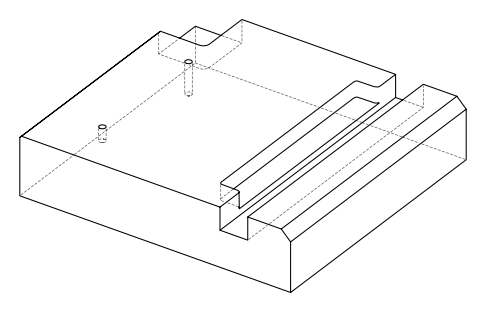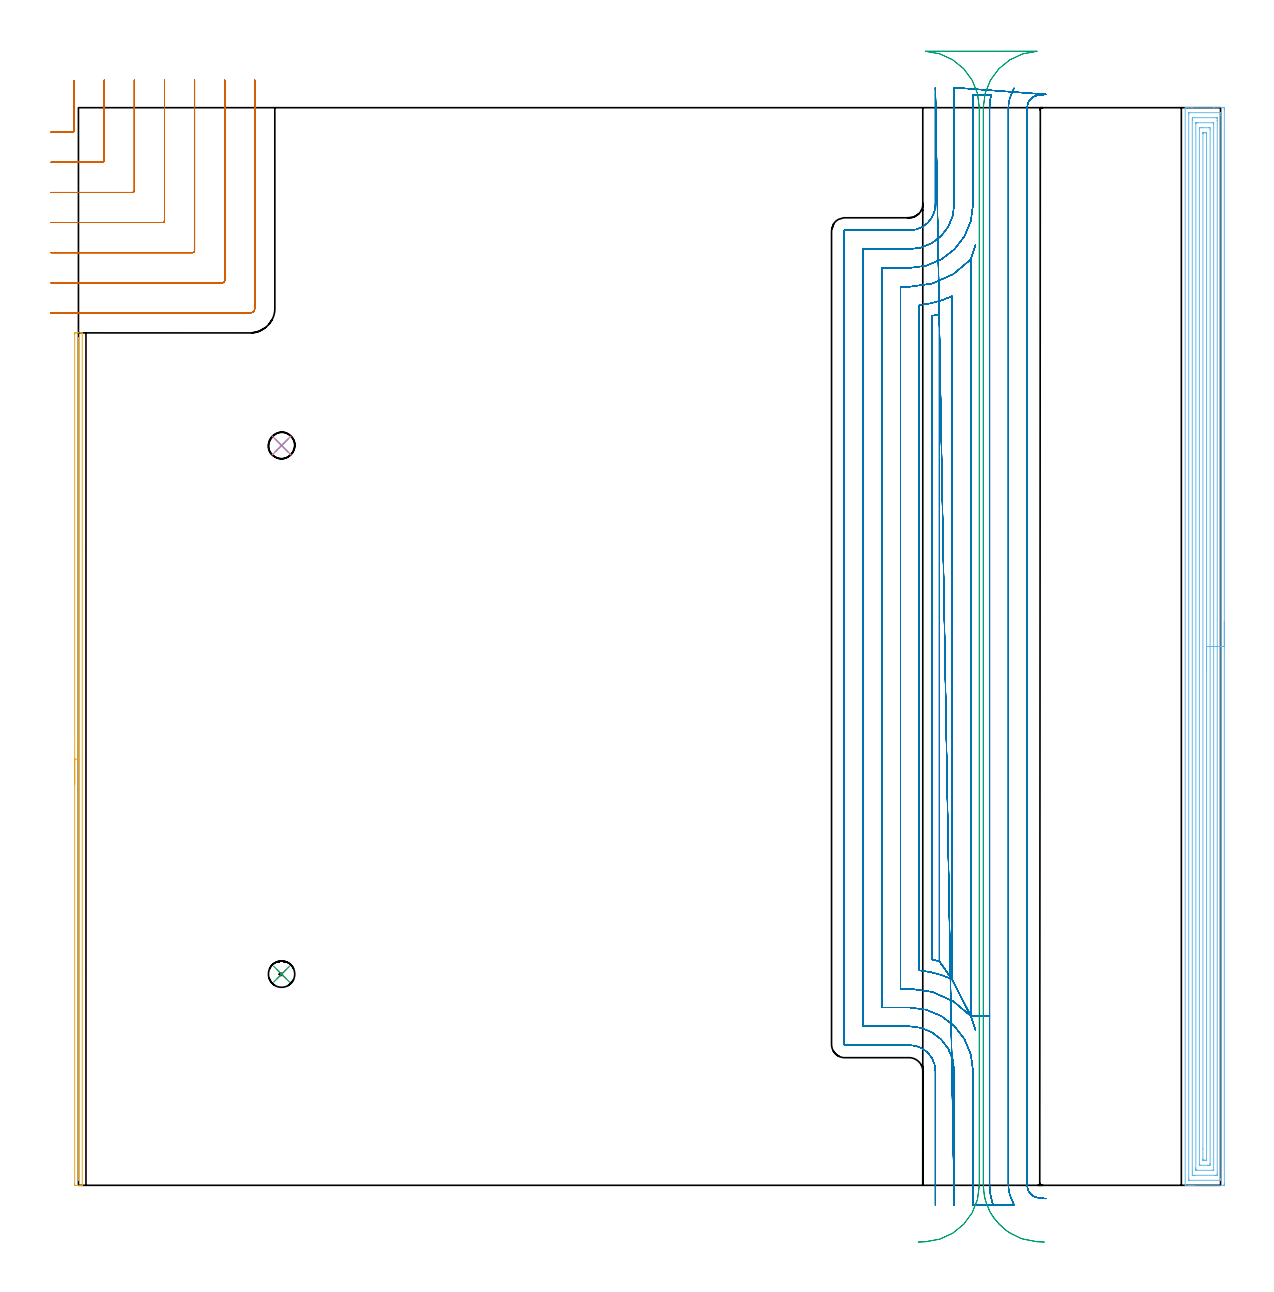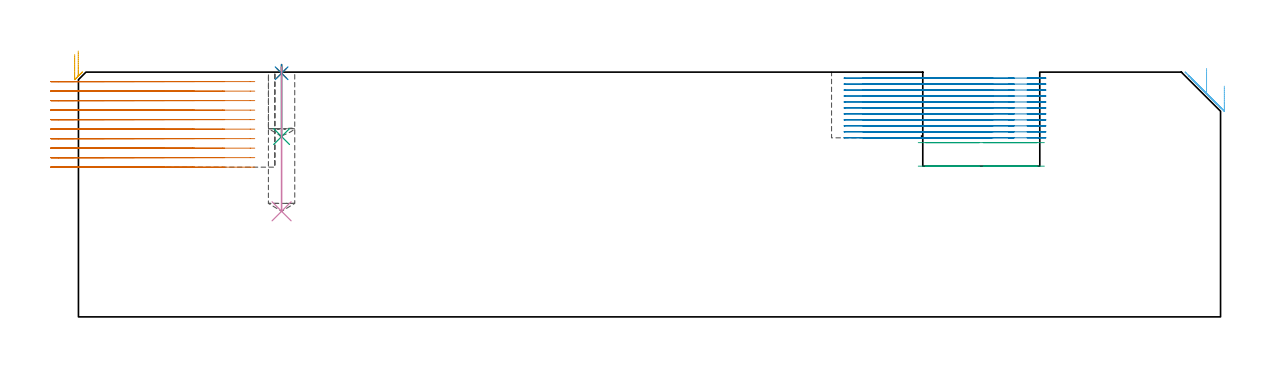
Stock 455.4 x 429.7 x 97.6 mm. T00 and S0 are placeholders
(PLAN: 9 operations, 5 tool changes, 163.5 min)
(1 SPOT_DRILL | STEP1POCKET | NXT0321_9005460120000 | 0.03 min | 0 mm3)
(2 SPOT_DRILL_1 | STEP1POCKET_1 | NXT0321_9005460120000 | 0.03 min | 2 mm3)
(3 DRILL_BLIND_HOLE_INTO_CENTER | STEP1POCKET | UGT0301_500 | 0.11 min | 2032 mm3)
(4 DRILL_BLIND_HOLE_INTO_CENTER_1 | STEP1POCKET_1 | UGT0301_500 | 0.23 min | 4592 mm3)
(5 AREA_MILL | FG_CHAMFER_SURFACE | UGT0205_001 | 5.58 min | 1540 mm3)
(6 AREA_MILL_1 | FG_CHAMFER_SURFACE_1 | UGT0205_001 | 20.89 min | 52287 mm3)
(7 MILL_CORNER_NOTCH_RECTANGULAR | CORNER_NOTCH_RECTANGULAR | NXT0201_012 | Follow Part, ap 4, ae 75% | 16.03 min | 265737 mm3)
(8 MILL_OPEN_POCKET | POCKET_OPEN | NXT0201_013 | Follow Part, ap 2.5, ae 75% | 116.15 min | 844120 mm3)
(9 MILL_RECTANGULAR_SLOT | SLOT_RECTANGULAR | UGT0201_009 | Follow Part, ap 11.25, ae 75% | 4.5 min | 226413 mm3)
(TOOL NXT0321_9005460120000 | NC Spot Drill, 142deg, 12mm, Carbide, Uncoated | D12 PA142 FL30 Z2)
(TOOL UGT0301_500 | Carbide Drill 10.5 mm | D10.5 PA118 FL87 Z2)
(TOOL UGT0205_001 | Chamfer Mill 20 x 3 x 45 deg. | D20 FL50 Z2)
(TOOL NXT0201_012 | ENDMILL 16mm [2P460-1600-NA 1630] | D16 FL38 Z6)
(TOOL NXT0201_013 | ENDMILL 10mm | D10 FL30 Z4)
(TOOL UGT0201_009 | End Mill 45 mm | D45 FL63 Z6)
(OP 1 SPOT_DRILL)
G17 G21 G94 G90
T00 M6
G54
G17 G0 G90 X81. Y84.2 S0 M3
G43 Z107.6 H0
G94 G81 G98 Z97.148 F250. R100.6
G80
M5
M2
(OP 2 SPOT_DRILL_1)
G17 G21 G94 G90
T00 M6
G54
G17 G0 G90 X81. Y295. S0 M3
G43 Z107.6 H0
G94 G81 G98 Z97.148 F250. R100.6
G80
M5
M2
(OP 3 DRILL_BLIND_HOLE_INTO_CENTER)
G17 G21 G94 G90
T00 M6
G54
G17 G0 G90 X81. Y84.2 S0 M3
G43 Z107.6 H0
G94 G81 G98 Z71.9 F250. R99.6
G80
M5
M2
(OP 4 DRILL_BLIND_HOLE_INTO_CENTER_1)
G17 G21 G94 G90
T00 M6
G54
G17 G0 G90 X81. Y295. S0 M3
G43 Z107.6 H0
G94 G81 G98 Z42.1 F250. R99.6
G80
M5
M2
(OP 5 AREA_MILL)
G17 G21 G94 G90
T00 M6
G54
G17 G0 G90 X-1.5 Y159.95 S1061 M3
G43 Z107.6 H0
Z104.6
G94 G1 Y159.988 Z103.728 F250.
Y160.102 Z102.864
Y160.291 Z102.012
Y160.553 Z101.18
Y160.887 Z100.374
Y161.29 Z99.6
Y161.759 Z98.864
Y162.29 Z98.172
Y162.879 Z97.529
Y163.522 Z96.94
Y164.214 Z96.408
Y164.95 Z95.94
Y165.724 Z95.537
Y166.53 Z95.203
Y167.362 Z94.941
Y168.214 Z94.752
Y169.078 Z94.638
Y169.95 Z94.6
Y339.279
X-1.499 Y339.423 Z94.601
X-1.491 Y339.898 Z94.605
X-1.24 Y339.9 Z94.857
X-0.893 Z95.204
X-0.348 Z95.748
X0. Z96.095
X0.696 Z96.795
X1.027 Z97.126
X1.44 Y339.893 Z97.531
X1.497 Y339.89 Z97.588
X1.5 Y339.726 Z97.6
Y0.174
X1.497 Y0.01 Z97.588
X1.44 Y0.007 Z97.531
X1.027 Y0. Z97.126
X0.696 Z96.795
X0. Z96.095
X-1.24 Z94.857
X-1.491 Y0.002 Z94.605
X-1.5 Y0.478 Z94.6
Y169.95
X-0.086 Z96.014
X-0.085 Y337.577 Z96.015
X-0.084 Y337.664 Z96.016
X-0.079 Y337.834 Z96.021
X-0.071 Y337.891 Z96.029
X-0.05 Y337.894 Z96.05
X0. Y337.897 Z96.1
X0.058 Z96.158
X0.074 Y337.895 Z96.174
X0.078 Y337.892 Z96.178
X0.08 Y337.863 Z96.18
X0.084 Y337.749 Z96.184
X0.085 Y337.578 Z96.185
X0.086 Y337.492 Z96.186
X0.085 Y2.323 Z96.185
X0.083 Y2.236 Z96.183
X0.079 Y2.066 Z96.179
X0.07 Y2.009 Z96.17
X0.05 Y2.006 Z96.15
X0. Y2.003 Z96.1
X-0.058 Z96.042
X-0.074 Y2.005 Z96.026
X-0.078 Y2.008 Z96.022
X-0.08 Y2.037 Z96.02
X-0.084 Y2.151 Z96.016
X-0.086 Y2.494 Z96.014
Y169.95
Y170.822 Z96.052
Y171.687 Z96.166
Y172.538 Z96.355
Y173.37 Z96.617
Y174.176 Z96.951
Y174.95 Z97.354
Y175.686 Z97.823
Y176.378 Z98.354
Y177.021 Z98.943
Y177.61 Z99.586
Y178.142 Z100.278
Y178.61 Z101.014
Y179.013 Z101.788
Y179.347 Z102.594
Y179.609 Z103.426
Y179.798 Z104.278
Y179.912 Z105.143
Y179.95 Z106.014
G0 Z107.6
M5
M2
(OP 6 AREA_MILL_1)
G17 G21 G94 G90
T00 M6
G54
G17 G0 G90 X456.9 Y224.85 S1061 M3
G43 Z107.6 H0
Z92.
G94 G1 Y224.812 Z91.128 F250.
Y224.698 Z90.264
Y224.509 Z89.412
Y224.247 Z88.58
Y223.913 Z87.774
Y223.51 Z87.
Y223.041 Z86.264
Y222.51 Z85.572
Y221.921 Z84.929
Y221.278 Z84.34
Y220.586 Z83.808
Y219.85 Z83.34
Y219.076 Z82.937
Y218.27 Z82.603
Y217.438 Z82.341
Y216.586 Z82.152
Y215.722 Z82.038
Y214.85 Z82.
Y0.609
X456.898 Y0.242 Z82.001
X456.893 Y0.01 Z82.005
X456.538 Y0. Z82.359
X444.884 Z94.011
X444.287 Z94.607
X443.73 Z95.167
X443.412 Z95.484
X442.855 Z96.041
X442.537 Z96.358
X441.563 Z97.336
X441.431 Y0.001 Z97.461
X441.362 Y0.003 Z97.529
X441.302 Y0.01 Z97.588
X441.3 Y0.162 Z97.6
Y429.538
X441.302 Y429.69 Z97.588
X441.43 Y429.698 Z97.462
X441.563 Y429.7 Z97.336
X441.901 Z96.998
X442.537 Z96.358
X443.73 Z95.167
X444.287 Z94.607
X452.759 Z86.138
X455.942 Z82.956
X456.538 Y429.696 Z82.359
X456.893 Y429.69 Z82.005
X456.897 Y429.458 Z82.001
X456.9 Y429.091 Z82.
Y428.722
Y214.85
X455.486 Z83.414
X455.485 Y2.575 Z83.415
X455.483 Y2.394 Z83.417
X455.479 Y2.04 Z83.421
X455.47 Y2.01 Z83.43
X455.405 Y2.006 Z83.495
X455.303 Y2.002 Z83.597
X455.174 Y2. Z83.726
X442.922 Y2.001 Z95.978
X442.769 Y2.005 Z96.131
X442.741 Y2.009 Z96.159
X442.721 Y2.015 Z96.179
X442.72 Y2.048 Z96.18
X442.716 Y2.212 Z96.184
X442.715 Y2.394 Z96.185
X442.714 Y3.106 Z96.186
X442.715 Y427.124 Z96.185
X442.717 Y427.306 Z96.183
X442.721 Y427.66 Z96.179
X442.73 Y427.69 Z96.17
X442.795 Y427.694 Z96.105
X442.897 Y427.698 Z96.003
X443.026 Y427.7 Z95.874
X455.278 Y427.699 Z83.622
X455.431 Y427.695 Z83.469
X455.459 Y427.691 Z83.441
X455.479 Y427.685 Z83.421
X455.48 Y427.652 Z83.42
X455.484 Y427.488 Z83.416
X455.485 Y427.306 Z83.415
X455.486 Y426.594 Z83.414
Y214.85
X454.072 Z84.828
X454.071 Y4.91 Z84.829
X454.066 Y4.179 Z84.834
X454.065 Y4.024 Z84.835
X453.913 Y4.01 Z84.987
X453.212 Y4.001 Z85.688
X445.162 Y4. Z93.738
X444.459 Y4.004 Z94.441
X444.287 Y4.01 Z94.613
X444.135 Y4.027 Z94.765
X444.132 Y4.179 Z94.768
X444.13 Y4.34 Z94.77
X444.129 Y5.072 Z94.771
X444.128 Y5.234 Z94.772
X444.129 Y424.789 Z94.771
X444.134 Y425.521 Z94.766
X444.135 Y425.675 Z94.765
X444.287 Y425.69 Z94.613
X444.988 Y425.699 Z93.912
X453.038 Y425.7 Z85.862
X453.741 Y425.696 Z85.159
X453.913 Y425.69 Z84.987
X454.065 Y425.673 Z84.835
X454.068 Y425.521 Z84.832
X454.07 Y425.36 Z84.83
X454.071 Y424.628 Z84.829
X454.072 Y424.466 Z84.828
Y214.85
X452.657 Z86.243
Y6.353
X452.655 Y6.184 Z86.245
X452.652 Y6.05 Z86.248
X452.651 Y6.015 Z86.249
X452.634 Y6.01 Z86.266
X452.583 Y6.007 Z86.317
X452.163 Y6. Z86.737
X452.128 Z86.772
X446.002 Y6.001 Z92.898
X445.623 Y6.01 Z93.277
X445.549 Y6.023 Z93.351
X445.546 Y6.076 Z93.354
X445.545 Y6.133 Z93.355
X445.543 Y6.469 Z93.357
Y6.857
Y423.347
X445.545 Y423.515 Z93.355
X445.548 Y423.649 Z93.352
X445.549 Y423.685 Z93.351
X445.566 Y423.69 Z93.334
X445.617 Y423.693 Z93.283
X446.037 Y423.7 Z92.863
X446.072 Z92.828
X452.198 Z86.702
X452.577 Y423.69 Z86.323
X452.651 Y423.676 Z86.249
X452.654 Y423.624 Z86.246
X452.655 Y423.567 Z86.245
X452.657 Y423.231 Z86.243
Y422.843
Y214.85
X451.243 Z87.657
Y8.643
X451.239 Y8.219 Z87.661
X451.236 Y8.017 Z87.664
X451.035 Y8.007 Z87.865
X450.413 Y8.001 Z88.487
X450.167 Y8. Z88.733
X447.54 Y8.002 Z91.36
X447.066 Y8.01 Z91.834
X446.964 Y8.025 Z91.936
X446.957 Y8.643 Z91.943
Y421.057
X446.961 Y421.481 Z91.939
X446.964 Y421.683 Z91.936
X447.165 Y421.693 Z91.735
X447.787 Y421.699 Z91.113
X448.033 Y421.7 Z90.867
X450.659 Y421.698 Z88.241
X451.134 Y421.69 Z87.766
X451.236 Y421.675 Z87.664
X451.243 Y421.057 Z87.657
Y214.85
X449.829 Z89.071
X449.828 Y10.428 Z89.072
X449.826 Y10.134 Z89.074
X449.822 Y10.033 Z89.078
X449.82 Y10.01 Z89.08
X449.799 Y10.007 Z89.101
X449.747 Y10.004 Z89.153
X449.538 Y10.001 Z89.362
X449.082 Y10. Z89.818
X448.662 Y10.001 Z90.238
X448.523 Y10.003 Z90.377
X448.411 Y10.007 Z90.489
X448.382 Y10.01 Z90.518
X448.378 Y10.047 Z90.522
X448.375 Y10.131 Z90.525
X448.372 Y10.428 Z90.528
X448.371 Y14.503 Z90.529
X448.372 Y419.272 Z90.528
X448.374 Y419.566 Z90.526
X448.378 Y419.667 Z90.522
X448.38 Y419.69 Z90.52
X448.401 Y419.693 Z90.499
X448.453 Y419.696 Z90.447
X448.662 Y419.699 Z90.238
X449.118 Y419.7 Z89.782
X449.538 Y419.699 Z89.362
X449.677 Y419.697 Z89.223
X449.789 Y419.693 Z89.111
X449.818 Y419.69 Z89.082
X449.822 Y419.653 Z89.078
X449.825 Y419.569 Z89.075
X449.828 Y419.272 Z89.072
X449.829 Y415.199 Z89.071
Y214.85
Y213.978 Z89.109
Y213.113 Z89.223
Y212.262 Z89.412
Y211.43 Z89.674
Y210.624 Z90.008
Y209.85 Z90.411
Y209.114 Z90.88
Y208.422 Z91.411
Y207.779 Z92.
Y207.19 Z92.643
Y206.658 Z93.335
Y206.19 Z94.071
Y205.787 Z94.845
Y205.453 Z95.651
Y205.191 Z96.483
Y205.002 Z97.335
Y204.888 Z98.2
Y204.85 Z99.071
G0 Z107.6
M5
M2
(OP 7 MILL_CORNER_NOTCH_RECTANGULAR)
G17 G21 G94 G90
T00 M6
G54
G17 G0 G90 X-11. Y419.9 S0 M3
G43 Z107.6 H1
Z93.81
G94 G1 X-8. F250.
X-2.494 F500.
G3 X-1.7 Y420.694 R0.8
G1 Y437.517
Y440.517 F250.
G0 Z107.6
X-11. Y407.9
Z93.81
G1 X-8.
X9.506 F500.
G3 X10.3 Y408.694 R0.8
G1 Y437.7
Y440.7 F250.
G0 Z107.6
X-11. Y395.9
Z93.81
G1 X-8.
X21.505 F500.
G3 X22.3 Y396.695 R0.8
G1 Y437.7
Y440.7 F250.
G0 Z107.6
X-11. Y383.9
Z93.81
G1 X-8.
X33.505 F500.
G3 X34.3 Y384.695 R0.8
G1 Y437.7
Y440.7 F250.
G0 Z107.6
X-11. Y371.9
Z93.81
G1 X-8.
X45.505 F500.
G3 X46.3 Y372.695 R0.8
G1 Y437.7
Y440.7 F250.
G0 Z107.6
X-11. Y359.9
Z93.81
G1 X-8.
X57.505 F500.
G3 X58.3 Y360.695 R0.8
G1 Y437.7
Y440.7 F250.
G0 Z107.6
X-11. Y347.9
Z93.81
G1 X-8.
X68.5 F500.
G3 X70.3 Y349.7 R1.8
G1 Y437.7
Y440.7 F250.
G0 Z107.6
X-11. Y419.9
Z90.02
G1 X-8.
X-2.494 F500.
G3 X-1.7 Y420.694 R0.8
G1 Y437.517
Y440.517 F250.
G0 Z107.6
X-11. Y407.9
Z90.02
G1 X-8.
X9.506 F500.
G3 X10.3 Y408.694 R0.8
G1 Y437.7
Y440.7 F250.
G0 Z107.6
X-11. Y395.9
Z90.02
G1 X-8.
X21.505 F500.
G3 X22.3 Y396.695 R0.8
G1 Y437.7
Y440.7 F250.
G0 Z107.6
X-11. Y383.9
Z90.02
G1 X-8.
X33.505 F500.
G3 X34.3 Y384.695 R0.8
G1 Y437.7
Y440.7 F250.
G0 Z107.6
X-11. Y371.9
Z90.02
G1 X-8.
X45.505 F500.
G3 X46.3 Y372.695 R0.8
G1 Y437.7
Y440.7 F250.
G0 Z107.6
X-11. Y359.9
Z90.02
G1 X-8.
X57.505 F500.
G3 X58.3 Y360.695 R0.8
G1 Y437.7
Y440.7 F250.
G0 Z107.6
X-11. Y347.9
Z90.02
G1 X-8.
X68.5 F500.
G3 X70.3 Y349.7 R1.8
G1 Y437.7
Y440.7 F250.
G0 Z107.6
X-11. Y419.9
Z86.23
G1 X-8.
X-2.494 F500.
G3 X-1.7 Y420.694 R0.8
G1 Y437.517
Y440.517 F250.
G0 Z107.6
X-11. Y407.9
Z86.23
G1 X-8.
X9.506 F500.
G3 X10.3 Y408.694 R0.8
G1 Y437.7
Y440.7 F250.
G0 Z107.6
X-11. Y395.9
Z86.23
G1 X-8.
X21.505 F500.
G3 X22.3 Y396.695 R0.8
G1 Y437.7
Y440.7 F250.
G0 Z107.6
X-11. Y383.9
Z86.23
G1 X-8.
X33.505 F500.
G3 X34.3 Y384.695 R0.8
G1 Y437.7
Y440.7 F250.
G0 Z107.6
X-11. Y371.9
Z86.23
G1 X-8.
X45.505 F500.
G3 X46.3 Y372.695 R0.8
G1 Y437.7
Y440.7 F250.
G0 Z107.6
X-11. Y359.9
Z86.23
G1 X-8.
X57.505 F500.
G3 X58.3 Y360.695 R0.8
G1 Y437.7
Y440.7 F250.
G0 Z107.6
X-11. Y347.9
Z86.23
G1 X-8.
X68.5 F500.
G3 X70.3 Y349.7 R1.8
G1 Y437.7
Y440.7 F250.
G0 Z107.6
X-11. Y419.9
Z82.44
G1 X-8.
X-2.494 F500.
G3 X-1.7 Y420.694 R0.8
G1 Y437.517
Y440.517 F250.
G0 Z107.6
X-11. Y407.9
Z82.44
G1 X-8.
X9.506 F500.
G3 X10.3 Y408.694 R0.8
G1 Y437.7
Y440.7 F250.
G0 Z107.6
X-11. Y395.9
Z82.44
G1 X-8.
X21.505 F500.
G3 X22.3 Y396.695 R0.8
G1 Y437.7
Y440.7 F250.
G0 Z107.6
X-11. Y383.9
Z82.44
G1 X-8.
X33.505 F500.
G3 X34.3 Y384.695 R0.8
G1 Y437.7
Y440.7 F250.
G0 Z107.6
X-11. Y371.9
Z82.44
G1 X-8.
X45.505 F500.
G3 X46.3 Y372.695 R0.8
G1 Y437.7
Y440.7 F250.
G0 Z107.6
X-11. Y359.9
Z82.44
G1 X-8.
X57.505 F500.
G3 X58.3 Y360.695 R0.8
G1 Y437.7
Y440.7 F250.
G0 Z107.6
X-11. Y347.9
Z82.44
G1 X-8.
X68.5 F500.
G3 X70.3 Y349.7 R1.8
G1 Y437.7
Y440.7 F250.
G0 Z107.6
X-11. Y419.9
Z78.65
G1 X-8.
X-2.494 F500.
G3 X-1.7 Y420.694 R0.8
G1 Y437.517
Y440.517 F250.
G0 Z107.6
X-11. Y407.9
Z78.65
G1 X-8.
X9.506 F500.
G3 X10.3 Y408.694 R0.8
G1 Y437.7
Y440.7 F250.
G0 Z107.6
X-11. Y395.9
Z78.65
G1 X-8.
X21.505 F500.
G3 X22.3 Y396.695 R0.8
G1 Y437.7
Y440.7 F250.
G0 Z107.6
X-11. Y383.9
Z78.65
G1 X-8.
X33.505 F500.
G3 X34.3 Y384.695 R0.8
G1 Y437.7
Y440.7 F250.
G0 Z107.6
X-11. Y371.9
Z78.65
G1 X-8.
X45.505 F500.
G3 X46.3 Y372.695 R0.8
G1 Y437.7
Y440.7 F250.
G0 Z107.6
X-11. Y359.9
Z78.65
G1 X-8.
X57.505 F500.
G3 X58.3 Y360.695 R0.8
G1 Y437.7
Y440.7 F250.
G0 Z107.6
X-11. Y347.9
Z78.65
G1 X-8.
X68.5 F500.
G3 X70.3 Y349.7 R1.8
G1 Y437.7
Y440.7 F250.
G0 Z107.6
X-11. Y419.9
Z74.86
G1 X-8.
X-2.494 F500.
G3 X-1.7 Y420.694 R0.8
G1 Y437.517
Y440.517 F250.
G0 Z107.6
X-11. Y407.9
Z74.86
G1 X-8.
X9.506 F500.
G3 X10.3 Y408.694 R0.8
G1 Y437.7
Y440.7 F250.
G0 Z107.6
X-11. Y395.9
Z74.86
G1 X-8.
X21.505 F500.
G3 X22.3 Y396.695 R0.8
G1 Y437.7
Y440.7 F250.
G0 Z107.6
X-11. Y383.9
Z74.86
G1 X-8.
X33.505 F500.
G3 X34.3 Y384.695 R0.8
G1 Y437.7
Y440.7 F250.
G0 Z107.6
X-11. Y371.9
Z74.86
G1 X-8.
X45.505 F500.
G3 X46.3 Y372.695 R0.8
G1 Y437.7
Y440.7 F250.
G0 Z107.6
X-11. Y359.9
Z74.86
G1 X-8.
X57.505 F500.
G3 X58.3 Y360.695 R0.8
G1 Y437.7
Y440.7 F250.
G0 Z107.6
X-11. Y347.9
Z74.86
G1 X-8.
X68.5 F500.
G3 X70.3 Y349.7 R1.8
G1 Y437.7
Y440.7 F250.
G0 Z107.6
X-11. Y419.9
Z71.07
G1 X-8.
X-2.494 F500.
G3 X-1.7 Y420.694 R0.8
G1 Y437.517
Y440.517 F250.
G0 Z107.6
X-11. Y407.9
Z71.07
G1 X-8.
X9.506 F500.
G3 X10.3 Y408.694 R0.8
G1 Y437.7
Y440.7 F250.
G0 Z107.6
X-11. Y395.9
Z71.07
G1 X-8.
X21.505 F500.
G3 X22.3 Y396.695 R0.8
G1 Y437.7
Y440.7 F250.
G0 Z107.6
X-11. Y383.9
Z71.07
G1 X-8.
X33.505 F500.
G3 X34.3 Y384.695 R0.8
G1 Y437.7
Y440.7 F250.
G0 Z107.6
X-11. Y371.9
Z71.07
G1 X-8.
X45.505 F500.
G3 X46.3 Y372.695 R0.8
G1 Y437.7
Y440.7 F250.
G0 Z107.6
X-11. Y359.9
Z71.07
G1 X-8.
X57.505 F500.
G3 X58.3 Y360.695 R0.8
G1 Y437.7
Y440.7 F250.
G0 Z107.6
X-11. Y347.9
Z71.07
G1 X-8.
X68.5 F500.
G3 X70.3 Y349.7 R1.8
G1 Y437.7
Y440.7 F250.
G0 Z107.6
X-11. Y419.9
Z67.28
G1 X-8.
X-2.494 F500.
G3 X-1.7 Y420.694 R0.8
G1 Y437.517
Y440.517 F250.
G0 Z107.6
X-11. Y407.9
Z67.28
G1 X-8.
X9.506 F500.
G3 X10.3 Y408.694 R0.8
G1 Y437.7
Y440.7 F250.
G0 Z107.6
X-11. Y395.9
Z67.28
G1 X-8.
X21.505 F500.
G3 X22.3 Y396.695 R0.8
G1 Y437.7
Y440.7 F250.
G0 Z107.6
X-11. Y383.9
Z67.28
G1 X-8.
X33.505 F500.
G3 X34.3 Y384.695 R0.8
G1 Y437.7
Y440.7 F250.
G0 Z107.6
X-11. Y371.9
Z67.28
G1 X-8.
X45.505 F500.
G3 X46.3 Y372.695 R0.8
G1 Y437.7
Y440.7 F250.
G0 Z107.6
X-11. Y359.9
Z67.28
G1 X-8.
X57.505 F500.
G3 X58.3 Y360.695 R0.8
G1 Y437.7
Y440.7 F250.
G0 Z107.6
X-11. Y347.9
Z67.28
G1 X-8.
X68.5 F500.
G3 X70.3 Y349.7 R1.8
G1 Y437.7
Y440.7 F250.
G0 Z107.6
X-11. Y419.9
Z63.49
G1 X-8.
X-2.494 F500.
G3 X-1.7 Y420.694 R0.8
G1 Y437.517
Y440.517 F250.
G0 Z107.6
X-11. Y407.9
Z63.49
G1 X-8.
X9.506 F500.
G3 X10.3 Y408.694 R0.8
G1 Y437.7
Y440.7 F250.
G0 Z107.6
X-11. Y395.9
Z63.49
G1 X-8.
X21.505 F500.
G3 X22.3 Y396.695 R0.8
G1 Y437.7
Y440.7 F250.
G0 Z107.6
X-11. Y383.9
Z63.49
G1 X-8.
X33.505 F500.
G3 X34.3 Y384.695 R0.8
G1 Y437.7
Y440.7 F250.
G0 Z107.6
X-11. Y371.9
Z63.49
G1 X-8.
X45.505 F500.
G3 X46.3 Y372.695 R0.8
G1 Y437.7
Y440.7 F250.
G0 Z107.6
X-11. Y359.9
Z63.49
G1 X-8.
X57.505 F500.
G3 X58.3 Y360.695 R0.8
G1 Y437.7
Y440.7 F250.
G0 Z107.6
X-11. Y347.9
Z63.49
G1 X-8.
X68.5 F500.
G3 X70.3 Y349.7 R1.8
G1 Y437.7
Y440.7 F250.
G0 Z107.6
X-11. Y419.9
Z59.7
G1 X-8.
X-2.494 F500.
G3 X-1.7 Y420.694 R0.8
G1 Y437.517
Y440.517 F250.
G0 Z107.6
X-11. Y407.9
Z59.7
G1 X-8.
X9.506 F500.
G3 X10.3 Y408.694 R0.8
G1 Y437.7
Y440.7 F250.
G0 Z107.6
X-11. Y395.9
Z59.7
G1 X-8.
X21.505 F500.
G3 X22.3 Y396.695 R0.8
G1 Y437.7
Y440.7 F250.
G0 Z107.6
X-11. Y383.9
Z59.7
G1 X-8.
X33.505 F500.
G3 X34.3 Y384.695 R0.8
G1 Y437.7
Y440.7 F250.
G0 Z107.6
X-11. Y371.9
Z59.7
G1 X-8.
X45.505 F500.
G3 X46.3 Y372.695 R0.8
G1 Y437.7
Y440.7 F250.
G0 Z107.6
X-11. Y359.9
Z59.7
G1 X-8.
X57.505 F500.
G3 X58.3 Y360.695 R0.8
G1 Y437.7
Y440.7 F250.
G0 Z107.6
X-11. Y347.9
Z59.7
G1 X-8.
X68.5 F500.
G3 X70.3 Y349.7 R1.8
G1 Y437.7
Y440.7 F250.
G0 Z107.6
M5
M2
(OP 8 MILL_OPEN_POCKET)
G17 G21 G94 G90
T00 M6
G54
G17 G0 G90 X364.685 Y-7.905 S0 M3
G43 Z107.6 H0
Z95.218
G94 G1 X363.935 Y-5. F250.
G2 X363.3 Y0. R20. F500.
G1 Y67.52
X355.8
X348.3 Y82.185
X343.3 Y89.309
Y347.391
G2 X340.3 Y346.683 R45.3
G1 Y90.017
G2 X343.3 Y89.309 R45.3
G1 X348.3 Y82.185
Y354.515
G2 X335.3 Y350.989 R40.3
G1 Y85.711
G2 X348.3 Y82.185 R40.3
G1 X355.8 Y67.52
Y369.18
X357.723 Y374.945
X355.8 Y369.18
G2 X331.4 Y358.3 R32.8
G1 X327.8
Y78.4
X331.4
G2 X355.8 Y67.52 R32.8
G1 X357.723 Y61.755
X355.8 Y67.52
X363.3
Y429.7
G2 X363.935 Y434.7 R20.
G1 X356.7
Y391.1
G2 X331.4 Y365.8 R25.3
G1 X320.3
Y70.9
X331.4
G2 X356.7 Y45.6 R25.3
G1 Y-5.
Y-8. F250.
X373.044 Y-7.75
X371.844 Y-5.
G2 X370.8 Y0. R12.5 F500.
G1 Y429.7
G2 X371.844 Y434.7 R12.5
G1 X373.044 Y437.45 F250.
G0 Z107.6
X385.735 Y-5.298
Z95.218
G1 X382.753 Y-4.97
G2 X378.3 Y0. R5. F500.
G1 Y429.7
G2 X382.753 Y434.67 R5.
G1 X385.735 Y434.998 F250.
X349.2 Y437.7
Y434.7
Y391.1 F500.
G2 X331.4 Y373.3 R17.8
G1 X312.8
Y63.4
X331.4
G2 X349.2 Y45.6 R17.8
G1 Y-5.
Y-8. F250.
X341.7 Y437.7 F500.
Y434.7 F250.
Y391.1 F500.
G2 X331.4 Y380.8 R10.3
G1 X305.6
G3 X305.3 Y380.5 R0.3
G1 Y56.2
G3 X305.6 Y55.9 R0.3
G1 X331.4
G2 X341.7 Y45.6 R10.3
G1 Y-5.
Y-8. F250.
G0 X364.685 Y-7.905 Z92.836
G1 X363.935 Y-5.
G2 X363.3 Y0. R20. F500.
G1 Y67.52
X355.8
X348.3 Y82.185
X343.3 Y89.309
Y347.391
G2 X340.3 Y346.683 R45.3
G1 Y90.017
G2 X343.3 Y89.309 R45.3
G1 X348.3 Y82.185
Y354.515
G2 X335.3 Y350.989 R40.3
G1 Y85.711
G2 X348.3 Y82.185 R40.3
G1 X355.8 Y67.52
Y369.18
X357.723 Y374.945
X355.8 Y369.18
G2 X331.4 Y358.3 R32.8
G1 X327.8
Y78.4
X331.4
G2 X355.8 Y67.52 R32.8
G1 X357.723 Y61.755
X355.8 Y67.52
X363.3
Y429.7
G2 X363.935 Y434.7 R20.
G1 X356.7
Y391.1
G2 X331.4 Y365.8 R25.3
G1 X320.3
Y70.9
X331.4
G2 X356.7 Y45.6 R25.3
G1 Y-5.
Y-8. F250.
X373.044 Y-7.75
X371.844 Y-5.
G2 X370.8 Y0. R12.5 F500.
G1 Y429.7
G2 X371.844 Y434.7 R12.5
G1 X373.044 Y437.45 F250.
G0 Z107.6
X385.735 Y-5.298
Z92.836
G1 X382.753 Y-4.97
G2 X378.3 Y0. R5. F500.
G1 Y429.7
G2 X382.753 Y434.67 R5.
G1 X385.735 Y434.998 F250.
X349.2 Y437.7
Y434.7
Y391.1 F500.
G2 X331.4 Y373.3 R17.8
G1 X312.8
Y63.4
X331.4
G2 X349.2 Y45.6 R17.8
G1 Y-5.
Y-8. F250.
X341.7 Y437.7 F500.
Y434.7 F250.
Y391.1 F500.
G2 X331.4 Y380.8 R10.3
G1 X305.6
G3 X305.3 Y380.5 R0.3
G1 Y56.2
G3 X305.6 Y55.9 R0.3
G1 X331.4
G2 X341.7 Y45.6 R10.3
G1 Y-5.
Y-8. F250.
G0 X364.685 Y-7.905 Z90.454
G1 X363.935 Y-5.
G2 X363.3 Y0. R20. F500.
G1 Y67.52
X355.8
X348.3 Y82.185
X343.3 Y89.309
Y347.391
G2 X340.3 Y346.683 R45.3
G1 Y90.017
G2 X343.3 Y89.309 R45.3
G1 X348.3 Y82.185
Y354.515
G2 X335.3 Y350.989 R40.3
G1 Y85.711
G2 X348.3 Y82.185 R40.3
G1 X355.8 Y67.52
Y369.18
X357.723 Y374.945
X355.8 Y369.18
G2 X331.4 Y358.3 R32.8
G1 X327.8
Y78.4
X331.4
G2 X355.8 Y67.52 R32.8
G1 X357.723 Y61.755
X355.8 Y67.52
X363.3
Y429.7
G2 X363.935 Y434.7 R20.
G1 X356.7
Y391.1
G2 X331.4 Y365.8 R25.3
G1 X320.3
Y70.9
X331.4
G2 X356.7 Y45.6 R25.3
G1 Y-5.
Y-8. F250.
X373.044 Y-7.75
X371.844 Y-5.
G2 X370.8 Y0. R12.5 F500.
G1 Y429.7
G2 X371.844 Y434.7 R12.5
G1 X373.044 Y437.45 F250.
G0 Z107.6
X385.735 Y-5.298
Z90.454
G1 X382.753 Y-4.97
G2 X378.3 Y0. R5. F500.
G1 Y429.7
G2 X382.753 Y434.67 R5.
G1 X385.735 Y434.998 F250.
X349.2 Y437.7
Y434.7
Y391.1 F500.
G2 X331.4 Y373.3 R17.8
G1 X312.8
Y63.4
X331.4
G2 X349.2 Y45.6 R17.8
G1 Y-5.
Y-8. F250.
X341.7 Y437.7 F500.
Y434.7 F250.
Y391.1 F500.
G2 X331.4 Y380.8 R10.3
G1 X305.6
G3 X305.3 Y380.5 R0.3
G1 Y56.2
G3 X305.6 Y55.9 R0.3
G1 X331.4
G2 X341.7 Y45.6 R10.3
G1 Y-5.
Y-8. F250.
G0 X364.685 Y-7.905 Z88.073
G1 X363.935 Y-5.
G2 X363.3 Y0. R20. F500.
G1 Y67.52
X355.8
X348.3 Y82.185
X343.3 Y89.309
Y347.391
G2 X340.3 Y346.683 R45.3
G1 Y90.017
G2 X343.3 Y89.309 R45.3
G1 X348.3 Y82.185
Y354.515
G2 X335.3 Y350.989 R40.3
G1 Y85.711
G2 X348.3 Y82.185 R40.3
G1 X355.8 Y67.52
Y369.18
X357.723 Y374.945
X355.8 Y369.18
G2 X331.4 Y358.3 R32.8
G1 X327.8
Y78.4
X331.4
G2 X355.8 Y67.52 R32.8
G1 X357.723 Y61.755
X355.8 Y67.52
X363.3
Y429.7
G2 X363.935 Y434.7 R20.
G1 X356.7
Y391.1
G2 X331.4 Y365.8 R25.3
G1 X320.3
Y70.9
X331.4
G2 X356.7 Y45.6 R25.3
G1 Y-5.
Y-8. F250.
X373.044 Y-7.75
X371.844 Y-5.
G2 X370.8 Y0. R12.5 F500.
G1 Y429.7
G2 X371.844 Y434.7 R12.5
G1 X373.044 Y437.45 F250.
G0 Z107.6
X385.735 Y-5.298
Z88.073
G1 X382.753 Y-4.97
G2 X378.3 Y0. R5. F500.
G1 Y429.7
G2 X382.753 Y434.67 R5.
G1 X385.735 Y434.998 F250.
X349.2 Y437.7
Y434.7
Y391.1 F500.
G2 X331.4 Y373.3 R17.8
G1 X312.8
Y63.4
X331.4
G2 X349.2 Y45.6 R17.8
G1 Y-5.
Y-8. F250.
X341.7 Y437.7 F500.
Y434.7 F250.
Y391.1 F500.
G2 X331.4 Y380.8 R10.3
G1 X305.6
G3 X305.3 Y380.5 R0.3
G1 Y56.2
G3 X305.6 Y55.9 R0.3
G1 X331.4
G2 X341.7 Y45.6 R10.3
G1 Y-5.
Y-8. F250.
G0 X364.685 Y-7.905 Z85.691
G1 X363.935 Y-5.
G2 X363.3 Y0. R20. F500.
G1 Y67.52
X355.8
X348.3 Y82.185
X343.3 Y89.309
Y347.391
G2 X340.3 Y346.683 R45.3
G1 Y90.017
G2 X343.3 Y89.309 R45.3
G1 X348.3 Y82.185
Y354.515
G2 X335.3 Y350.989 R40.3
G1 Y85.711
G2 X348.3 Y82.185 R40.3
G1 X355.8 Y67.52
Y369.18
X357.723 Y374.945
X355.8 Y369.18
G2 X331.4 Y358.3 R32.8
G1 X327.8
Y78.4
X331.4
G2 X355.8 Y67.52 R32.8
G1 X357.723 Y61.755
X355.8 Y67.52
X363.3
Y429.7
G2 X363.935 Y434.7 R20.
G1 X356.7
Y391.1
G2 X331.4 Y365.8 R25.3
G1 X320.3
Y70.9
X331.4
G2 X356.7 Y45.6 R25.3
G1 Y-5.
Y-8. F250.
X373.044 Y-7.75
X371.844 Y-5.
G2 X370.8 Y0. R12.5 F500.
G1 Y429.7
G2 X371.844 Y434.7 R12.5
G1 X373.044 Y437.45 F250.
G0 Z107.6
X385.735 Y-5.298
Z85.691
G1 X382.753 Y-4.97
G2 X378.3 Y0. R5. F500.
G1 Y429.7
G2 X382.753 Y434.67 R5.
G1 X385.735 Y434.998 F250.
X349.2 Y437.7
Y434.7
Y391.1 F500.
G2 X331.4 Y373.3 R17.8
G1 X312.8
Y63.4
X331.4
G2 X349.2 Y45.6 R17.8
G1 Y-5.
Y-8. F250.
X341.7 Y437.7 F500.
Y434.7 F250.
Y391.1 F500.
G2 X331.4 Y380.8 R10.3
G1 X305.6
G3 X305.3 Y380.5 R0.3
G1 Y56.2
G3 X305.6 Y55.9 R0.3
G1 X331.4
G2 X341.7 Y45.6 R10.3
G1 Y-5.
Y-8. F250.
G0 X364.685 Y-7.905 Z83.309
G1 X363.935 Y-5.
G2 X363.3 Y0. R20. F500.
G1 Y67.52
X355.8
X348.3 Y82.185
X343.3 Y89.309
Y347.391
G2 X340.3 Y346.683 R45.3
G1 Y90.017
G2 X343.3 Y89.309 R45.3
G1 X348.3 Y82.185
Y354.515
G2 X335.3 Y350.989 R40.3
G1 Y85.711
G2 X348.3 Y82.185 R40.3
G1 X355.8 Y67.52
Y369.18
X357.723 Y374.945
X355.8 Y369.18
G2 X331.4 Y358.3 R32.8
G1 X327.8
Y78.4
X331.4
G2 X355.8 Y67.52 R32.8
G1 X357.723 Y61.755
X355.8 Y67.52
X363.3
Y429.7
G2 X363.935 Y434.7 R20.
G1 X356.7
Y391.1
G2 X331.4 Y365.8 R25.3
G1 X320.3
Y70.9
X331.4
G2 X356.7 Y45.6 R25.3
G1 Y-5.
Y-8. F250.
X373.044 Y-7.75
X371.844 Y-5.
G2 X370.8 Y0. R12.5 F500.
G1 Y429.7
G2 X371.844 Y434.7 R12.5
G1 X373.044 Y437.45 F250.
G0 Z107.6
X385.735 Y-5.298
Z83.309
G1 X382.753 Y-4.97
G2 X378.3 Y0. R5. F500.
G1 Y429.7
G2 X382.753 Y434.67 R5.
G1 X385.735 Y434.998 F250.
X349.2 Y437.7
Y434.7
Y391.1 F500.
G2 X331.4 Y373.3 R17.8
G1 X312.8
Y63.4
X331.4
G2 X349.2 Y45.6 R17.8
G1 Y-5.
Y-8. F250.
X341.7 Y437.7 F500.
Y434.7 F250.
Y391.1 F500.
G2 X331.4 Y380.8 R10.3
G1 X305.6
G3 X305.3 Y380.5 R0.3
G1 Y56.2
G3 X305.6 Y55.9 R0.3
G1 X331.4
G2 X341.7 Y45.6 R10.3
G1 Y-5.
Y-8. F250.
G0 X364.685 Y-7.905 Z80.927
G1 X363.935 Y-5.
G2 X363.3 Y0. R20. F500.
G1 Y67.52
X355.8
X348.3 Y82.185
X343.3 Y89.309
Y347.391
G2 X340.3 Y346.683 R45.3
G1 Y90.017
G2 X343.3 Y89.309 R45.3
G1 X348.3 Y82.185
Y354.515
G2 X335.3 Y350.989 R40.3
G1 Y85.711
G2 X348.3 Y82.185 R40.3
G1 X355.8 Y67.52
Y369.18
X357.723 Y374.945
X355.8 Y369.18
G2 X331.4 Y358.3 R32.8
G1 X327.8
Y78.4
X331.4
G2 X355.8 Y67.52 R32.8
G1 X357.723 Y61.755
X355.8 Y67.52
X363.3
Y429.7
G2 X363.935 Y434.7 R20.
G1 X356.7
Y391.1
G2 X331.4 Y365.8 R25.3
G1 X320.3
Y70.9
X331.4
G2 X356.7 Y45.6 R25.3
G1 Y-5.
Y-8. F250.
X373.044 Y-7.75
X371.844 Y-5.
G2 X370.8 Y0. R12.5 F500.
G1 Y429.7
G2 X371.844 Y434.7 R12.5
G1 X373.044 Y437.45 F250.
G0 Z107.6
X385.735 Y-5.298
Z80.927
G1 X382.753 Y-4.97
G2 X378.3 Y0. R5. F500.
G1 Y429.7
G2 X382.753 Y434.67 R5.
G1 X385.735 Y434.998 F250.
X349.2 Y437.7
Y434.7
Y391.1 F500.
G2 X331.4 Y373.3 R17.8
G1 X312.8
Y63.4
X331.4
G2 X349.2 Y45.6 R17.8
G1 Y-5.
Y-8. F250.
X341.7 Y437.7 F500.
Y434.7 F250.
Y391.1 F500.
G2 X331.4 Y380.8 R10.3
G1 X305.6
G3 X305.3 Y380.5 R0.3
G1 Y56.2
G3 X305.6 Y55.9 R0.3
G1 X331.4
G2 X341.7 Y45.6 R10.3
G1 Y-5.
Y-8. F250.
G0 X364.685 Y-7.905 Z78.545
G1 X363.935 Y-5.
G2 X363.3 Y0. R20. F500.
G1 Y67.52
X355.8
X348.3 Y82.185
X343.3 Y89.309
Y347.391
G2 X340.3 Y346.683 R45.3
G1 Y90.017
G2 X343.3 Y89.309 R45.3
G1 X348.3 Y82.185
Y354.515
G2 X335.3 Y350.989 R40.3
G1 Y85.711
G2 X348.3 Y82.185 R40.3
G1 X355.8 Y67.52
Y369.18
X357.723 Y374.945
X355.8 Y369.18
G2 X331.4 Y358.3 R32.8
G1 X327.8
Y78.4
X331.4
G2 X355.8 Y67.52 R32.8
G1 X357.723 Y61.755
X355.8 Y67.52
X363.3
Y429.7
G2 X363.935 Y434.7 R20.
G1 X356.7
Y391.1
G2 X331.4 Y365.8 R25.3
G1 X320.3
Y70.9
X331.4
G2 X356.7 Y45.6 R25.3
G1 Y-5.
Y-8. F250.
X373.044 Y-7.75
X371.844 Y-5.
G2 X370.8 Y0. R12.5 F500.
G1 Y429.7
G2 X371.844 Y434.7 R12.5
G1 X373.044 Y437.45 F250.
G0 Z107.6
X385.735 Y-5.298
Z78.545
G1 X382.753 Y-4.97
G2 X378.3 Y0. R5. F500.
G1 Y429.7
G2 X382.753 Y434.67 R5.
G1 X385.735 Y434.998 F250.
X349.2 Y437.7
Y434.7
Y391.1 F500.
G2 X331.4 Y373.3 R17.8
G1 X312.8
Y63.4
X331.4
G2 X349.2 Y45.6 R17.8
G1 Y-5.
Y-8. F250.
X341.7 Y437.7 F500.
Y434.7 F250.
Y391.1 F500.
G2 X331.4 Y380.8 R10.3
G1 X305.6
G3 X305.3 Y380.5 R0.3
G1 Y56.2
G3 X305.6 Y55.9 R0.3
G1 X331.4
G2 X341.7 Y45.6 R10.3
G1 Y-5.
Y-8. F250.
G0 X364.685 Y-7.905 Z76.164
G1 X363.935 Y-5.
G2 X363.3 Y0. R20. F500.
G1 Y67.52
X355.8
X348.3 Y82.185
X343.3 Y89.309
Y347.391
G2 X340.3 Y346.683 R45.3
G1 Y90.017
G2 X343.3 Y89.309 R45.3
G1 X348.3 Y82.185
Y354.515
G2 X335.3 Y350.989 R40.3
G1 Y85.711
G2 X348.3 Y82.185 R40.3
G1 X355.8 Y67.52
Y369.18
X357.723 Y374.945
X355.8 Y369.18
G2 X331.4 Y358.3 R32.8
G1 X327.8
Y78.4
X331.4
G2 X355.8 Y67.52 R32.8
G1 X357.723 Y61.755
X355.8 Y67.52
X363.3
Y429.7
G2 X363.935 Y434.7 R20.
G1 X356.7
Y391.1
G2 X331.4 Y365.8 R25.3
G1 X320.3
Y70.9
X331.4
G2 X356.7 Y45.6 R25.3
G1 Y-5.
Y-8. F250.
X373.044 Y-7.75
X371.844 Y-5.
G2 X370.8 Y0. R12.5 F500.
G1 Y429.7
G2 X371.844 Y434.7 R12.5
G1 X373.044 Y437.45 F250.
G0 Z107.6
X385.735 Y-5.298
Z76.164
G1 X382.753 Y-4.97
G2 X378.3 Y0. R5. F500.
G1 Y429.7
G2 X382.753 Y434.67 R5.
G1 X385.735 Y434.998 F250.
X349.2 Y437.7
Y434.7
Y391.1 F500.
G2 X331.4 Y373.3 R17.8
G1 X312.8
Y63.4
X331.4
G2 X349.2 Y45.6 R17.8
G1 Y-5.
Y-8. F250.
X341.7 Y437.7 F500.
Y434.7 F250.
Y391.1 F500.
G2 X331.4 Y380.8 R10.3
G1 X305.6
G3 X305.3 Y380.5 R0.3
G1 Y56.2
G3 X305.6 Y55.9 R0.3
G1 X331.4
G2 X341.7 Y45.6 R10.3
G1 Y-5.
Y-8. F250.
G0 X364.685 Y-7.905 Z73.782
G1 X363.935 Y-5.
G2 X363.3 Y0. R20. F500.
G1 Y67.52
X355.8
X348.3 Y82.185
X343.3 Y89.309
Y347.391
G2 X340.3 Y346.683 R45.3
G1 Y90.017
G2 X343.3 Y89.309 R45.3
G1 X348.3 Y82.185
Y354.515
G2 X335.3 Y350.989 R40.3
G1 Y85.711
G2 X348.3 Y82.185 R40.3
G1 X355.8 Y67.52
Y369.18
X357.723 Y374.945
X355.8 Y369.18
G2 X331.4 Y358.3 R32.8
G1 X327.8
Y78.4
X331.4
G2 X355.8 Y67.52 R32.8
G1 X357.723 Y61.755
X355.8 Y67.52
X363.3
Y429.7
G2 X363.935 Y434.7 R20.
G1 X356.7
Y391.1
G2 X331.4 Y365.8 R25.3
G1 X320.3
Y70.9
X331.4
G2 X356.7 Y45.6 R25.3
G1 Y-5.
Y-8. F250.
X373.044 Y-7.75
X371.844 Y-5.
G2 X370.8 Y0. R12.5 F500.
G1 Y429.7
G2 X371.844 Y434.7 R12.5
G1 X373.044 Y437.45 F250.
G0 Z107.6
X385.735 Y-5.298
Z73.782
G1 X382.753 Y-4.97
G2 X378.3 Y0. R5. F500.
G1 Y429.7
G2 X382.753 Y434.67 R5.
G1 X385.735 Y434.998 F250.
X349.2 Y437.7
Y434.7
Y391.1 F500.
G2 X331.4 Y373.3 R17.8
G1 X312.8
Y63.4
X331.4
G2 X349.2 Y45.6 R17.8
G1 Y-5.
Y-8. F250.
X341.7 Y437.7 F500.
Y434.7 F250.
Y391.1 F500.
G2 X331.4 Y380.8 R10.3
G1 X305.6
G3 X305.3 Y380.5 R0.3
G1 Y56.2
G3 X305.6 Y55.9 R0.3
G1 X331.4
G2 X341.7 Y45.6 R10.3
G1 Y-5.
Y-8. F250.
G0 X364.685 Y-7.905 Z71.4
G1 X363.935 Y-5.
G2 X363.3 Y0. R20. F500.
G1 Y67.52
X355.8
X348.3 Y82.185
X343.3 Y89.309
Y347.391
G2 X340.3 Y346.683 R45.3
G1 Y90.017
G2 X343.3 Y89.309 R45.3
G1 X348.3 Y82.185
Y354.515
G2 X335.3 Y350.989 R40.3
G1 Y85.711
G2 X348.3 Y82.185 R40.3
G1 X355.8 Y67.52
Y369.18
X357.723 Y374.945
X355.8 Y369.18
G2 X331.4 Y358.3 R32.8
G1 X327.8
Y78.4
X331.4
G2 X355.8 Y67.52 R32.8
G1 X357.723 Y61.755
X355.8 Y67.52
X363.3
Y429.7
G2 X363.935 Y434.7 R20.
G1 X356.7
Y391.1
G2 X331.4 Y365.8 R25.3
G1 X320.3
Y70.9
X331.4
G2 X356.7 Y45.6 R25.3
G1 Y-5.
Y-8. F250.
X373.044 Y-7.75
X371.844 Y-5.
G2 X370.8 Y0. R12.5 F500.
G1 Y429.7
G2 X371.844 Y434.7 R12.5
G1 X373.044 Y437.45 F250.
G0 Z107.6
X385.735 Y-5.298
Z71.4
G1 X382.753 Y-4.97
G2 X378.3 Y0. R5. F500.
G1 Y429.7
G2 X382.753 Y434.67 R5.
G1 X385.735 Y434.998 F250.
X349.2 Y437.7
Y434.7
Y391.1 F500.
G2 X331.4 Y373.3 R17.8
G1 X312.8
Y63.4
X331.4
G2 X349.2 Y45.6 R17.8
G1 Y-5.
Y-8. F250.
X341.7 Y437.7 F500.
Y434.7 F250.
Y391.1 F500.
G2 X331.4 Y380.8 R10.3
G1 X305.6
G3 X305.3 Y380.5 R0.3
G1 Y56.2
G3 X305.6 Y55.9 R0.3
G1 X331.4
G2 X341.7 Y45.6 R10.3
G1 Y-5.
Y-8. F250.
G0 Z107.6
M5
M2
(OP 9 MILL_RECTANGULAR_SLOT)
G17 G21 G94 G90
T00 M6
G54
G17 G0 G90 X385.134 Y-22.625 S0 M3
G43 Z107.6 H0
Z69.475
G94 G1 X382.138 Y-22.47 F250.
G2 X360.8 Y0. R22.5 F500.
G1 Y429.7
G2 X382.138 Y452.17 R22.5
G1 Y452.2
X337.862
Y452.17
G2 X359.2 Y429.7 R22.5
G1 Y0.
G2 X337.862 Y-22.47 R22.5
G1 X334.866 Y-22.625 F250.
G0 X385.135 Z60.1
G1 X382.139 Y-22.47
G2 X365.123 Y-13.261 R22.5 F500.
X361.187 Y-4.157 R22.5 F448.
X360.8 Y0. R22.5 F373.
G1 Y405.819
Y429.7 F500.
G2 X382.138 Y452.17 R22.5
G1 Y452.2
X337.862
Y452.17
G2 X359.2 Y429.7 R22.5
G1 Y0.
G2 X337.861 Y-22.47 R22.5
G1 X334.865 Y-22.625 F250.
G0 Z107.6
M5
M2
